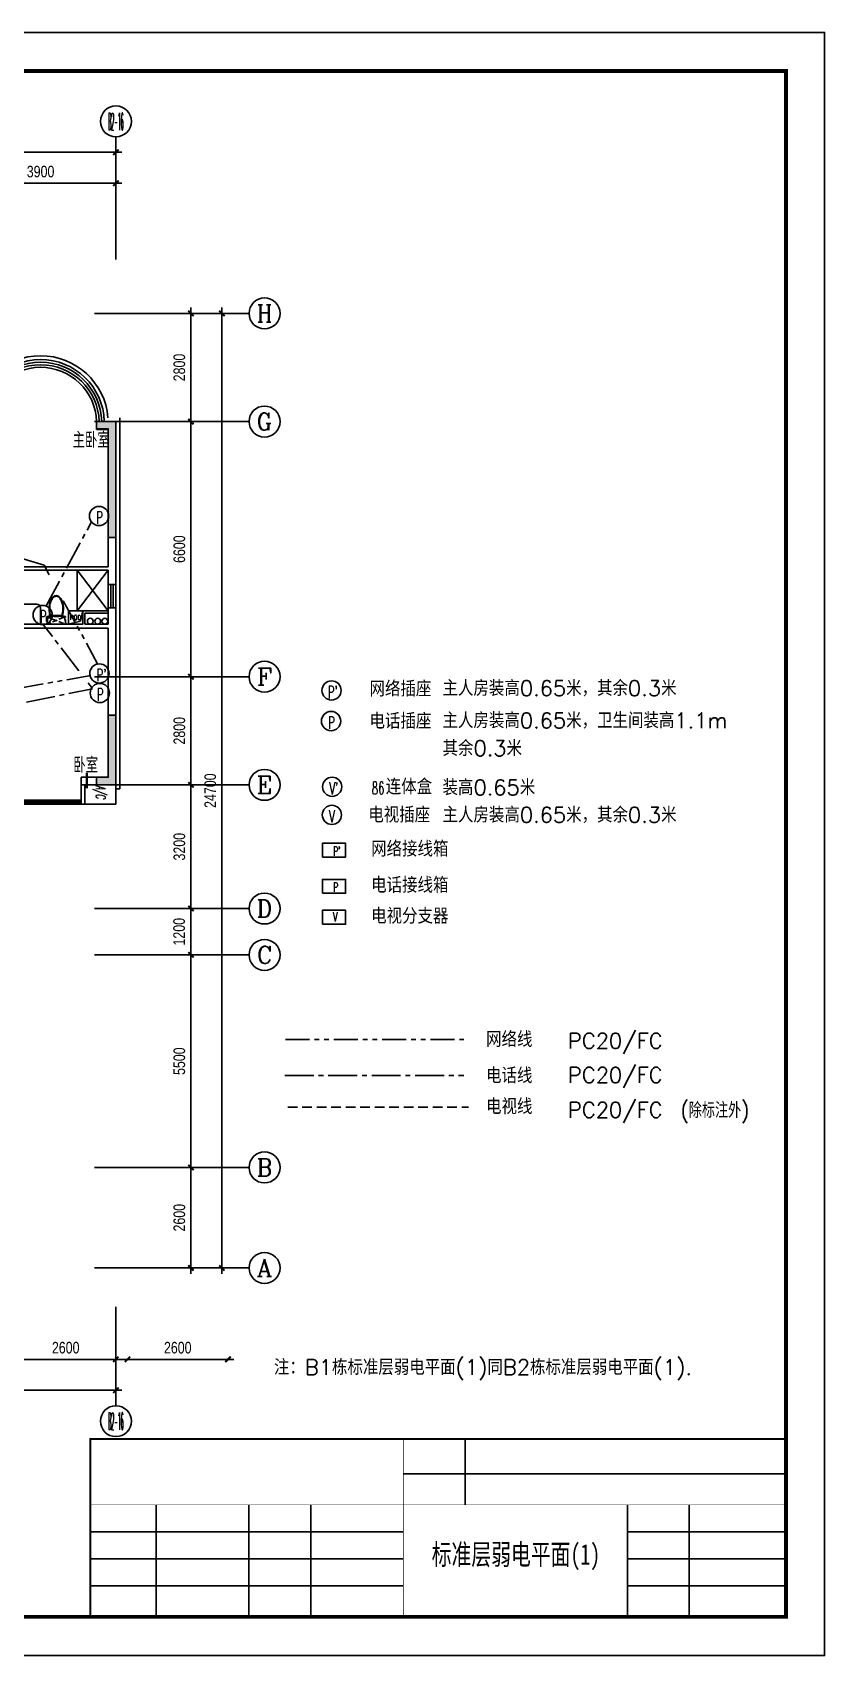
# Model space of a CAD drawing. Extents: x 193704 to 253004, y -154987 to -112987.
# Drawn here: x 232503 to 253004, y -154987 to -112987 of the extents above; entities that cross this region are included whole.
import ezdxf
from ezdxf.enums import TextEntityAlignment as Align

# ---------------------------------------------------------------- set-up
doc = ezdxf.new("R2010")
doc.units = 0
doc.header["$LTSCALE"] = 1000
doc.header["$MEASUREMENT"] = 0
for name, pattern in [('CENTER2', [1.125, 0.75, -0.125, 0.125, -0.125]), ('DASH', [0.35, 0.25, -0.1]), ('DASHED_50', [0.375, 0.25, -0.125]), ('PHANTOM2', [1.25, 0.625, -0.125, 0.125, -0.125, 0.125, -0.125])]:
    doc.linetypes.add(name, pattern=pattern)
doc.layers.get('0').update_dxf_attribs({"linetype": 'CONTINUOUS'})
doc.layers.get('DEFPOINTS').update_dxf_attribs({"linetype": 'CONTINUOUS'})
for name, color, linetype in [('AXIS', 7, 'CONTINUOUS'), ('AXIS_TEXT', 7, 'CONTINUOUS'), ('DIM', 7, 'CONTINUOUS'), ('DJ', 4, 'CONTINUOUS'), ('FRAME', 7, 'CONTINUOUS'), ('KT', 251, 'CONTINUOUS'), ('WALL', 7, 'CONTINUOUS'), ('WINDOW', 7, 'CONTINUOUS'), ('WIRE', 1, 'CONTINUOUS'), ('厨卫', 251, 'CONTINUOUS'), ('弱电线2', 2, 'CONTINUOUS'), ('文字', 7, 'CONTINUOUS'), ('柱', 252, 'CONTINUOUS'), ('热水器', 252, 'CONTINUOUS'), ('空调位', 7, 'CONTINUOUS'), ('管道', 6, 'CONTINUOUS')]:
    doc.layers.add(name, color=color, linetype=linetype)
doc.styles.add('_SIMPLEX', font='SIMPLEX.shx', dxfattribs={"width": 0.8})
doc.styles.add('COMPLEX', font='COMPLEX')
doc.styles.add('DIM_FONT', font='wcad.shx', dxfattribs={"width": 0.8})
doc.styles.add('HZ', font='SIMPLEX.shx', dxfattribs={"width": 0.75, "bigfont": 'hztxt.shx'})
doc.styles.add('HZTXT', font='romans.shx', dxfattribs={"width": 0.8, "bigfont": 'hztxt.shx'})
doc.styles.add('ITALICC', font='italicc.shx', dxfattribs={"width": 0.6})
doc.styles.add('文字说明', font='SimSun.ttf')
doc.dimstyles.new('AXIS', dxfattribs={"dimtxt": 300, "dimasz": 1, "dimexe": 250, "dimexo": 300, "dimgap": 150, "dimtad": 1, "dimdec": 0, "dimzin": 0, "dimdsep": 46, "dimtxsty": 'DIM_FONT', "dimblk": '_DIMX', "dimcen": 0.09, "dimdle": 150, "dimse1": 1, "dimse2": 1, "dimclrt": 7, "dimadec": 0, "dimazin": 0, "dimtfac": 1, "dimtdec": 0, "dimtix": 1, "dimtmove": 2, "dimatfit": 3, "dimldrblk": '_DIMX', "dimfxl": 0, "dimtolj": 1, "dimtzin": 0, "dimarcsym": 0})

# ---------------------------------------------------------------- blocks, each defined once
blk = doc.blocks.new('_DIMX')
blk.add_line((-150, 0), (150, 0))
at = {"const_width": 50}
blk.add_lwpolyline([(-70, -70), (70, 70)], dxfattribs=at)
blk = doc.blocks.new('*D31')
at = {"color": 0, "linetype": 'ByBlock'}
blk.add_line((88964, -118473), (124062, -118473), dxfattribs=at)
at = {"layer": 'DEFPOINTS', "color": 0, "linetype": 'ByBlock'}
for p in [(88963, -116313), (124063, -116313), (124063, -118473)]:
    blk.add_point(p, dxfattribs=at)
at = {"color": 0, "linetype": 'ByBlock', "rotation": 180}
blk.add_blockref('_DIMX', (88963, -118473), dxfattribs=at)
at = {"color": 0, "linetype": 'ByBlock'}
blk.add_blockref('_DIMX', (124063, -118473), dxfattribs=at)
at = {"color": 7, "linetype": 'ByBlock', "insert": (106513, -118168), "char_height": 300, "attachment_point": 5, "style": 'DIM_FONT'}
blk.add_mtext('\\A1;35100', dxfattribs=at)
blk = doc.blocks.new('*D30')
at = {"color": 0, "linetype": 'ByBlock'}
blk.add_line((88964, -86439), (124062, -86439), dxfattribs=at)
at = {"layer": 'DEFPOINTS', "color": 0, "linetype": 'ByBlock'}
for p in [(124063, -86439), (88963, -89217), (124063, -89217)]:
    blk.add_point(p, dxfattribs=at)
at = {"color": 0, "linetype": 'ByBlock', "rotation": 180}
blk.add_blockref('_DIMX', (88963, -86439), dxfattribs=at)
at = {"color": 0, "linetype": 'ByBlock'}
blk.add_blockref('_DIMX', (124063, -86439), dxfattribs=at)
at = {"color": 7, "linetype": 'ByBlock', "insert": (106513, -86134), "char_height": 300, "attachment_point": 5, "style": 'DIM_FONT'}
blk.add_mtext('\\A1;35100', dxfattribs=at)
blk = doc.blocks.new('_AXISO')
blk.add_circle((0, 0), 0.5)
at = {"layer": 'AXIS_TEXT', "style": 'COMPLEX', "width": 1.041667}
blk.add_attdef('A', text='', height=0.56, dxfattribs=at).set_placement((-0.25, -0.28), (0.25, -0.28), align=Align.FIT)
blk = doc.blocks.new('*D20')
at = {"color": 0, "linetype": 'ByBlock'}
blk.add_line((126005, -93409), (126005, -100007), dxfattribs=at)
at = {"layer": 'DEFPOINTS', "color": 0, "linetype": 'ByBlock'}
for p in [(123805, -93408), (123805, -100008), (126005, -100008)]:
    blk.add_point(p, dxfattribs=at)
at = {"color": 0, "linetype": 'ByBlock'}
for p, rotation in [((126005, -93408), 90), ((126005, -100008), 270)]:
    blk.add_blockref('_DIMX', p, dxfattribs=dict(at, rotation=rotation))
at = {"color": 7, "linetype": 'ByBlock', "insert": (125705, -96708), "char_height": 300, "attachment_point": 5, "rotation": 90, "style": 'DIM_FONT'}
blk.add_mtext('\\A1;6600', dxfattribs=at)
blk = doc.blocks.new('*D26')
at = {"color": 0, "linetype": 'ByBlock'}
blk.add_line((126805, -90609), (126805, -115307), dxfattribs=at)
at = {"layer": 'DEFPOINTS', "color": 0, "linetype": 'ByBlock'}
for p in [(123805, -90608), (123805, -115308), (126805, -115308)]:
    blk.add_point(p, dxfattribs=at)
at = {"color": 0, "linetype": 'ByBlock'}
for p, rotation in [((126805, -90608), 90), ((126805, -115308), 270)]:
    blk.add_blockref('_DIMX', p, dxfattribs=dict(at, rotation=rotation))
at = {"color": 7, "linetype": 'ByBlock', "insert": (126505, -102958), "char_height": 300, "attachment_point": 5, "rotation": 90, "style": 'DIM_FONT'}
blk.add_mtext('\\A1;24700', dxfattribs=at)
blk = doc.blocks.new('*D19')
at = {"color": 0, "linetype": 'ByBlock'}
blk.add_line((126005, -90609), (126005, -93407), dxfattribs=at)
at = {"layer": 'DEFPOINTS', "color": 0, "linetype": 'ByBlock'}
for p in [(123805, -90608), (123805, -93408), (126005, -93408)]:
    blk.add_point(p, dxfattribs=at)
at = {"color": 0, "linetype": 'ByBlock'}
for p, rotation in [((126005, -90608), 90), ((126005, -93408), 270)]:
    blk.add_blockref('_DIMX', p, dxfattribs=dict(at, rotation=rotation))
at = {"color": 7, "linetype": 'ByBlock', "insert": (125705, -92008), "char_height": 300, "attachment_point": 5, "rotation": 90, "style": 'DIM_FONT'}
blk.add_mtext('\\A1;2800', dxfattribs=at)
blk = doc.blocks.new('*D25')
at = {"color": 0, "linetype": 'ByBlock'}
blk.add_line((126005, -107209), (126005, -112707), dxfattribs=at)
at = {"layer": 'DEFPOINTS', "color": 0, "linetype": 'ByBlock'}
for p in [(123805, -107208), (123805, -112708), (126005, -112708)]:
    blk.add_point(p, dxfattribs=at)
at = {"color": 0, "linetype": 'ByBlock'}
for p, rotation in [((126005, -107208), 90), ((126005, -112708), 270)]:
    blk.add_blockref('_DIMX', p, dxfattribs=dict(at, rotation=rotation))
at = {"color": 7, "linetype": 'ByBlock', "insert": (125705, -109958), "char_height": 300, "attachment_point": 5, "rotation": 90, "style": 'DIM_FONT'}
blk.add_mtext('\\A1;5500', dxfattribs=at)
blk = doc.blocks.new('*D57')
at = {"color": 0, "linetype": 'ByBlock'}
blk.add_line((124364, -117673), (126962, -117673), dxfattribs=at)
at = {"layer": 'DEFPOINTS', "color": 0, "linetype": 'ByBlock'}
for p in [(124363, -116313), (126963, -116313), (126963, -117673)]:
    blk.add_point(p, dxfattribs=at)
at = {"color": 0, "linetype": 'ByBlock', "rotation": 180}
blk.add_blockref('_DIMX', (124363, -117673), dxfattribs=at)
at = {"color": 0, "linetype": 'ByBlock'}
blk.add_blockref('_DIMX', (126963, -117673), dxfattribs=at)
at = {"color": 7, "linetype": 'ByBlock', "insert": (125663, -117373), "char_height": 300, "attachment_point": 5, "style": 'DIM_FONT'}
blk.add_mtext('\\A1;2600', dxfattribs=at)
blk = doc.blocks.new('*D24')
at = {"color": 0, "linetype": 'ByBlock'}
blk.add_line((126005, -112709), (126005, -115307), dxfattribs=at)
at = {"layer": 'DEFPOINTS', "color": 0, "linetype": 'ByBlock'}
for p in [(123805, -112708), (123805, -115308), (126005, -115308)]:
    blk.add_point(p, dxfattribs=at)
at = {"color": 0, "linetype": 'ByBlock'}
for p, rotation in [((126005, -112708), 90), ((126005, -115308), 270)]:
    blk.add_blockref('_DIMX', p, dxfattribs=dict(at, rotation=rotation))
at = {"color": 7, "linetype": 'ByBlock', "insert": (125705, -114008), "char_height": 300, "attachment_point": 5, "rotation": 90, "style": 'DIM_FONT'}
blk.add_mtext('\\A1;2600', dxfattribs=at)
blk = doc.blocks.new('*D52')
at = {"color": 0, "linetype": 'ByBlock'}
blk.add_line((121464, -117673), (124062, -117673), dxfattribs=at)
at = {"layer": 'DEFPOINTS', "color": 0, "linetype": 'ByBlock'}
for p in [(121463, -116313), (124063, -116313), (124063, -117673)]:
    blk.add_point(p, dxfattribs=at)
at = {"color": 0, "linetype": 'ByBlock', "rotation": 180}
blk.add_blockref('_DIMX', (121463, -117673), dxfattribs=at)
at = {"color": 0, "linetype": 'ByBlock'}
blk.add_blockref('_DIMX', (124063, -117673), dxfattribs=at)
at = {"color": 7, "linetype": 'ByBlock', "insert": (122763, -117373), "char_height": 300, "attachment_point": 5, "style": 'DIM_FONT'}
blk.add_mtext('\\A1;2600', dxfattribs=at)
blk = doc.blocks.new('*D66')
at = {"color": 0, "linetype": 'ByBlock'}
blk.add_line((124062, -117673), (121464, -117673), dxfattribs=at)
at = {"layer": 'DEFPOINTS', "color": 0, "linetype": 'ByBlock'}
for p in [(121463, -116313), (124063, -116313), (121463, -117673)]:
    blk.add_point(p, dxfattribs=at)
at = {"color": 0, "linetype": 'ByBlock'}
for p, rotation in [((121463, -117673), 179.9999999999949), ((124063, -117673), 359.9999999999949)]:
    blk.add_blockref('_DIMX', p, dxfattribs=dict(at, rotation=rotation))
at = {"color": 7, "linetype": 'ByBlock', "insert": (122763, -117373), "char_height": 300, "attachment_point": 5, "style": 'DIM_FONT'}
blk.add_mtext('\\A1;2600', dxfattribs=at)
blk = doc.blocks.new('*D23')
at = {"color": 0, "linetype": 'ByBlock'}
blk.add_line((126005, -100009), (126005, -102807), dxfattribs=at)
at = {"layer": 'DEFPOINTS', "color": 0, "linetype": 'ByBlock'}
for p in [(123805, -100008), (123805, -102808), (126005, -102808)]:
    blk.add_point(p, dxfattribs=at)
at = {"color": 0, "linetype": 'ByBlock'}
for p, rotation in [((126005, -100008), 90), ((126005, -102808), 270)]:
    blk.add_blockref('_DIMX', p, dxfattribs=dict(at, rotation=rotation))
at = {"color": 7, "linetype": 'ByBlock', "insert": (125705, -101408), "char_height": 300, "attachment_point": 5, "rotation": 90, "style": 'DIM_FONT'}
blk.add_mtext('\\A1;2800', dxfattribs=at)
blk = doc.blocks.new('*D21')
at = {"color": 0, "linetype": 'ByBlock'}
blk.add_line((126005, -102809), (126005, -106007), dxfattribs=at)
at = {"layer": 'DEFPOINTS', "color": 0, "linetype": 'ByBlock'}
for p in [(123805, -102808), (123805, -106008), (126005, -106008)]:
    blk.add_point(p, dxfattribs=at)
at = {"color": 0, "linetype": 'ByBlock'}
for p, rotation in [((126005, -102808), 90), ((126005, -106008), 270)]:
    blk.add_blockref('_DIMX', p, dxfattribs=dict(at, rotation=rotation))
at = {"color": 7, "linetype": 'ByBlock', "insert": (125705, -104408), "char_height": 300, "attachment_point": 5, "rotation": 90, "style": 'DIM_FONT'}
blk.add_mtext('\\A1;3200', dxfattribs=at)
blk = doc.blocks.new('*D22')
at = {"color": 0, "linetype": 'ByBlock'}
blk.add_line((126005, -106009), (126005, -107207), dxfattribs=at)
at = {"layer": 'DEFPOINTS', "color": 0, "linetype": 'ByBlock'}
for p in [(123805, -106008), (123805, -107208), (126005, -107208)]:
    blk.add_point(p, dxfattribs=at)
at = {"color": 0, "linetype": 'ByBlock'}
for p, rotation in [((126005, -106008), 90), ((126005, -107208), 270)]:
    blk.add_blockref('_DIMX', p, dxfattribs=dict(at, rotation=rotation))
at = {"color": 7, "linetype": 'ByBlock', "insert": (125700, -106608), "char_height": 300, "attachment_point": 5, "rotation": 90, "style": 'DIM_FONT'}
blk.add_mtext('\\A1;1200', dxfattribs=at)
blk = doc.blocks.new('A')
at = {"layer": '厨卫'}
blk.add_lwpolyline([(-370, 0), (-59, 85), (0, 350)], dxfattribs=at)
blk.add_lwpolyline([(-370, 0), (0, 0), (0, 350), (-370, 350)], close=True, dxfattribs=at)
at = {"layer": '厨卫', "style": 'HZTXT', "width": 0.8}
blk.add_text('PQD', height=120, dxfattribs=at).set_placement((-333, 118))
blk = doc.blocks.new('WC2')
for points in [[(211, 207, 0.354037), (207, 212), (24, 251, 0.477064), (0, 231), (0, -231, 0.477064), (12, -241), (207, -200, 0.354037), (211, -195)], [(218, 163), (218, -150, 0.033558), (269, -165, 0.056391), (405, -181, 0.056391), (541, -165, 0.070142), (644, -126, 0.106098), (721, -59, 0.162033), (743, 6, 0.162033), (721, 71, 0.106098), (644, 138, 0.070142), (541, 178, 0.056391), (405, 193, 0.056391), (269, 178, 0.033558)], [(232, 150), (232, -138, 0.027675), (273, -149, 0.056391), (405, -164, 0.056391), (537, -149, 0.070142), (636, -112, 0.106098), (708, -49, 0.162033), (726, 6, 0.162033), (708, 61, 0.106098), (636, 124, 0.070142), (537, 162, 0.056391), (405, 177, 0.056391), (273, 162, 0.027675)]]:
    blk.add_lwpolyline(points, format="xyb", close=True)
blk = doc.blocks.new('RSQ')
at = {"layer": '热水器', "linetype": 'DASH', "ltscale": 0.5}
for p, q in [((-250, 0), (250, -200)), ((-250, -200), (250, 0))]:
    blk.add_line(p, q, dxfattribs=at)
blk.add_lwpolyline([(250, 0), (-250, 0), (-250, -200), (250, -200)], close=True, dxfattribs=at)
blk = doc.blocks.new('*D56')
at = {"color": 0, "linetype": 'ByBlock'}
blk.add_line((120164, -87239), (124062, -87239), dxfattribs=at)
at = {"layer": 'DEFPOINTS', "color": 0, "linetype": 'ByBlock'}
for p in [(124063, -87239), (120163, -89217), (124063, -89217)]:
    blk.add_point(p, dxfattribs=at)
at = {"color": 0, "linetype": 'ByBlock', "rotation": 180}
blk.add_blockref('_DIMX', (120163, -87239), dxfattribs=at)
at = {"color": 0, "linetype": 'ByBlock'}
blk.add_blockref('_DIMX', (124063, -87239), dxfattribs=at)
at = {"color": 7, "linetype": 'ByBlock', "insert": (122113, -86939), "char_height": 300, "attachment_point": 5, "style": 'DIM_FONT'}
blk.add_mtext('\\A1;3900', dxfattribs=at)
blk = doc.blocks.new('网络')
at = {"layer": 'DJ'}
blk.add_circle((-440, 160), 311, dxfattribs=at)
at = {"layer": 'DJ', "style": '_SIMPLEX', "width": 0.6}
blk.add_text("P'", height=400, dxfattribs=at).set_placement((-563, -96))
blk = doc.blocks.new('A$C35634B33')
at = {"layer": 'DIM', "color": 4, "style": 'HZ', "width": 0.85}
blk.add_text('(除标注外)', height=400, dxfattribs=at).set_placement((0, 133))
blk = doc.blocks.new('A$C3FB670F6')
at = {"layer": 'WIRE', "linetype": 'PHANTOM2'}
blk.add_blockref('A$C35634B33', (0, 0), dxfattribs=at)

msp = doc.modelspace()

# ---------------------------------------------------------------- hatches: boundary and pattern name
at = {"layer": '柱'}
h = msp.add_hatch(color=256, dxfattribs=at)
h.paths.add_polyline_path([(215762.9, -134057), (215762.9, -133857), (216462.9, -133857), (216462.9, -136257), (215662.9, -136257), (215662.9, -136057), (216262.9, -136057), (216262.9, -134057)])
h.paths.add_polyline_path([(202662.9, -136857.1), (202162.9, -136857.1), (202162.9, -138457.1), (202362.9, -138457.1), (202362.9, -137057.1), (202662.9, -137057.1)])
h.paths.add_polyline_path([(202162.9, -140357), (202362.9, -140357), (202362.9, -142157), (202812.9, -142157), (202812.9, -142357), (202162.9, -142357)])
h.paths.add_polyline_path([(199562.9, -130657), (199762.9, -130657), (199762.9, -132257), (200062.9, -132257), (200062.9, -132457), (199562.9, -132457)])
h.paths.add_polyline_path([(200062.9, -123057), (199562.9, -123057), (199562.9, -126057), (199762.9, -126057), (199762.9, -123257), (200062.9, -123257)])
h.paths.add_polyline_path([(205362.9, -142157), (205362.9, -142357), (206762.9, -142357), (206762.9, -142157), (206062.9, -142157), (206062.9, -141357), (205862.9, -141357), (205862.9, -142157)])
h.paths.add_polyline_path([(206162.9, -135657), (206662.9, -135657), (206662.9, -137647), (206462.9, -137647), (206462.9, -135857), (206162.9, -135857)])
h.paths.add_polyline_path([(211362.9, -141257), (211562.9, -141257), (211562.9, -142857), (211362.9, -142857)])
h.paths.add_polyline_path([(215662.9, -140857), (215862.9, -140857), (215862.9, -142857), (215662.9, -142857)])
h.paths.add_polyline_path([(211562.9, -135657.1), (211562.9, -135857.1), (209562.9, -135857.1), (209562.9, -135657.1)])
h.paths.add_polyline_path([(214662.9, -134057), (214662.9, -133857), (213962.9, -133857), (213962.9, -136257), (214762.9, -136257), (214762.9, -136057), (214162.9, -136057), (214162.9, -134057)])
h.paths.add_polyline_path([(214162.9, -134057), (214162.9, -136057)], flags=16)
h.paths.add_polyline_path([(207362.9, -129657), (207362.9, -129457), (209662.9, -129457), (209662.9, -129657)])
h.paths.add_polyline_path([(203362.9, -129707), (203362.9, -129457), (204762.9, -129457), (204762.9, -129707)])
h.paths.add_polyline_path([(205862.9, -132457), (205862.9, -132257), (207862.9, -132257), (207862.9, -132457)])
h.paths.add_polyline_path([(202962.9, -123057), (203662.9, -123057), (203662.9, -124357), (203662.9, -124557), (203462.9, -124557), (203462.9, -123257), (202962.9, -123257)])
h.paths.add_polyline_path([(215662.9, -128657), (215862.9, -128657), (215862.9, -129657), (214562.9, -129657), (214562.9, -129457), (215662.9, -129457)])
h.paths.add_polyline_path([(209462.9, -125657), (209662.9, -125657), (209662.9, -121657), (209462.9, -121657)])
h.paths.add_polyline_path([(215662.9, -125057), (215862.9, -125057), (215862.9, -121657), (215662.9, -121657)])
h.paths.add_polyline_path([(230862.9, -129707), (230862.9, -129457), (229462.9, -129457), (229462.9, -129707)])
h.paths.add_polyline_path([(222662.9, -135657.1), (222662.9, -135857.1), (224662.9, -135857.1), (224662.9, -135657.1)])
h.paths.add_polyline_path([(218562.9, -140857), (218362.9, -140857), (218362.9, -142857), (218562.9, -142857)])
h.paths.add_polyline_path([(222862.9, -141257), (222662.9, -141257), (222662.9, -142857), (222862.9, -142857)])
h.paths.add_polyline_path([(219562.9, -134057), (219562.9, -133857), (220262.9, -133857), (220262.9, -136257), (219462.9, -136257), (219462.9, -136057), (220062.9, -136057), (220062.9, -134057)])
h.paths.add_polyline_path([(218462.9, -134057), (218462.9, -133857), (217762.9, -133857), (217762.9, -136257), (218562.9, -136257), (218562.9, -136057), (217962.9, -136057), (217962.9, -134057)])
h.paths.add_polyline_path([(220062.9, -134057), (220062.9, -136057)], flags=16)
h.paths.add_polyline_path([(228862.9, -142157), (228862.9, -142357), (227462.9, -142357), (227462.9, -142157), (228162.9, -142157), (228162.9, -141357), (228362.9, -141357), (228362.9, -142157)])
h.paths.add_polyline_path([(228062.9, -135657), (227562.9, -135657), (227562.9, -137647), (227762.9, -137647), (227762.9, -135857), (228062.9, -135857)])
h.paths.add_polyline_path([(218562.9, -128657), (218362.9, -128657), (218362.9, -129657), (219662.9, -129657), (219662.9, -129457), (218562.9, -129457)])
h.paths.add_polyline_path([(218562.9, -125057), (218362.9, -125057), (218362.9, -121657), (218562.9, -121657)])
h.paths.add_polyline_path([(226862.9, -129657), (226862.9, -129457), (224562.9, -129457), (224562.9, -129657)])
h.paths.add_polyline_path([(228362.9, -132457), (228362.9, -132257), (226362.9, -132257), (226362.9, -132457)])
h.paths.add_polyline_path([(224762.9, -125657), (224562.9, -125657), (224562.9, -121657), (224762.9, -121657)])
h.paths.add_polyline_path([(232062.9, -140357), (231862.9, -140357), (231862.9, -142157), (231412.9, -142157), (231412.9, -142357), (232062.9, -142357)])
h.paths.add_polyline_path([(231562.9, -136857.1), (232062.9, -136857.1), (232062.9, -138457.1), (231862.9, -138457.1), (231862.9, -137057.1), (231562.9, -137057.1)])
h.paths.add_polyline_path([(234662.9, -130657), (234462.9, -130657), (234462.9, -132257), (234162.9, -132257), (234162.9, -132457), (234662.9, -132457)])
h.paths.add_polyline_path([(231262.9, -123057), (230562.9, -123057), (230562.9, -124357), (230562.9, -124557), (230762.9, -124557), (230762.9, -123257), (231262.9, -123257)])
h.paths.add_polyline_path([(234162.9, -123057), (234662.9, -123057), (234662.9, -126057), (234462.9, -126057), (234462.9, -123257), (234162.9, -123257)])

# ---------------------------------------------------------------- linework, layer by layer
for p, q in [((234462.9, -127872), (234462.9, -127272)), ((234529.6, -127272), (234529.6, -127872)), ((234596.2, -127272), (234596.2, -127872)), ((234662.9, -127872), (234662.9, -127272)), ((233762.9, -132856.6), (231962.9, -132856.6)), ((231962.9, -132890), (233762.9, -132890)), ((231962.9, -132923.3), (233762.9, -132923.3)), ((233762.9, -132956.6), (231962.9, -132956.6))]:
    msp.add_line(p, q)
at = {"layer": 'AXIS'}
for p, q in [((234662.9, -115688.5), (234662.9, -118866)), ((238109.9, -120257), (234109.9, -120257)), ((238109.9, -123057), (234109.9, -123057)), ((238109.9, -129657), (234109.9, -129657)), ((238109.9, -132457), (234109.9, -132457)), ((238109.9, -135657), (234109.9, -135657)), ((238109.9, -136857), (234109.9, -136857)), ((238109.9, -142357), (234109.9, -142357)), ((238109.9, -144957), (234109.9, -144957)), ((234662.9, -148522.6), (234662.9, -145961.9))]:
    msp.add_line(p, q, dxfattribs=at)
at = {"layer": 'DJ'}
for points in [[(240009, -134325.7), (240609, -134325.7), (240609, -133965.7), (240009, -133965.7)], [(240009, -135262.5), (240609, -135262.5), (240609, -134902.5), (240009, -134902.5)], [(240009, -136062.5), (240609, -136062.5), (240609, -135702.5), (240009, -135702.5)]]:
    msp.add_lwpolyline(points, close=True, dxfattribs=at)
for centre in [(234226.4, -125499.9), (232767, -128060.5), (234235.4, -129573.1), (234246.1, -130078.7), (240231.6, -130806.2), (240260.5, -132506.2), (240252.5, -133233.6)]:
    msp.add_circle(centre, 248.7, dxfattribs=at)
at = {"layer": 'FRAME', "color": 7, "linetype": 'ByBlock'}
for p, q in [((243703.8, -151086.6), (243703.8, -149386.6)), ((235703.8, -153986.6), (235703.8, -151086.6)), ((238103.8, -153986.6), (238103.8, -151086.6)), ((239703.8, -153986.6), (239703.8, -151086.6)), ((247903.8, -153986.6), (247903.8, -151086.6)), ((249503.8, -153986.6), (249503.8, -151086.6)), ((234004, -151786.6), (242103.8, -151786.6)), ((247903.8, -151786.6), (252003.8, -151786.6)), ((234004, -152486.6), (242103.8, -152486.6)), ((247903.8, -152486.6), (252003.8, -152486.6)), ((234004, -153186.6), (242103.8, -153186.6)), ((247903.8, -153186.6), (252003.8, -153186.6))]:
    msp.add_line(p, q, dxfattribs=at)
at = {"layer": 'FRAME', "color": 7, "linetype": 'Continuous'}
msp.add_line((242103.8, -150286.6), (252003.8, -150286.6), dxfattribs=at)
at = {"layer": 'FRAME', "color": 7, "linetype": 'ByBlock'}
msp.add_lwpolyline([(193703.8, -112987), (253003.8, -112987), (253003.8, -154987), (193703.8, -154987)], close=True, dxfattribs=at)
at = {"layer": 'FRAME', "color": 7, "linetype": 'ByBlock', "const_width": 100}
msp.add_lwpolyline([(196203.8, -153986.6), (252003.8, -153986.6), (252003.8, -113986.5), (196203.8, -113986.5)], close=True, dxfattribs=at)
at = {"layer": 'FRAME', "color": 7, "linetype": 'ByBlock'}
for points, const_width in [([(234004, -153986.6), (234004, -149386.6), (252003.8, -149386.6)], 50), ([(242103.8, -153986.6), (242103.8, -149386.6)], 15), ([(234004, -151086.6), (252003.8, -151086.6)], 15)]:
    msp.add_lwpolyline(points, dxfattribs=dict(at, const_width=const_width))
at = {"layer": 'KT', "const_width": 60}
msp.add_lwpolyline([(233912.9, -132144.7), (233912.9, -132544.7)], dxfattribs=at)
at = {"layer": 'WALL'}
for p, q in [((234162.9, -123246), (234162.9, -123056)), ((234662.9, -127272), (234662.9, -123056)), ((234162.9, -123246), (234472.9, -123246)), ((234462.9, -123246), (234462.9, -126812)), ((231762.9, -126812), (234462.9, -126812)), ((231862.9, -126902), (234462.9, -126902)), ((234462.9, -127272), (234462.9, -126902)), ((234462.9, -127272), (234662.9, -127272)), ((233802.9, -127952), (234462.9, -127952)), ((233802.9, -127952), (233802.9, -128302)), ((233862.9, -128012), (234462.9, -128012)), ((233862.9, -128302), (233862.9, -128012)), ((234462.9, -128302), (234462.9, -127872)), ((234462.9, -127872), (234662.9, -127872)), ((234662.9, -132457), (234662.9, -127872)), ((231862.9, -128302), (233802.9, -128302)), ((231962.9, -128402), (234462.9, -128402)), ((233862.9, -128302), (234462.9, -128302)), ((234462.9, -128402), (234462.9, -132267)), ((233762.9, -132257), (234472.9, -132257)), ((233762.9, -132257), (233762.9, -132457)), ((233762.9, -132956.6), (233762.9, -132456.6)), ((233762.9, -132457), (234662.9, -132457)), ((233762.9, -132457), (234662.9, -132457)), ((233862.9, -132956.6), (233862.9, -132457)), ((233762.9, -132956.6), (233762.9, -132856.6)), ((233862.9, -132956.6), (233762.9, -132956.6))]:
    msp.add_line(p, q, dxfattribs=at)
at = {"layer": 'WINDOW', "color": 8}
for q in [(234762.9, -122956), (234662.9, -132557)]:
    msp.add_line((234762.9, -132557), q, dxfattribs=at)
msp.add_arc((232712.9, -123102.4), 1750.7, 4.79889, 175.2353, dxfattribs=at)
at = {"layer": 'WINDOW'}
for radius in [1650.7, 1584, 1517.4, 1450.7]:
    msp.add_arc((232712.9, -123102.4), radius, 1.83536, 178.20578, dxfattribs=at)
at = {"layer": '厨卫'}
for p, q in [((234462.9, -126902), (233662.9, -127950.9)), ((233662.9, -126902), (234462.9, -127950.9)), ((233662.9, -127950.9), (233662.9, -126902)), ((231872.9, -127781.2), (232612.9, -127781.2)), ((232712.9, -127881.2), (232712.9, -128302)), ((233662.9, -127932), (233662.9, -127952)), ((234463.8, -127952), (233663.8, -127952))]:
    msp.add_line(p, q, dxfattribs=at)
msp.add_arc((232612.9, -127881.2), 100, 0, 90, dxfattribs=at)
at = {"layer": '弱电线2', "linetype": 'CENTER2'}
for p, q in [((232845.3, -127842.5), (234039.5, -125633.1)), ((233706.1, -129505.8), (232771.8, -128298.7)), ((232344.9, -130317.6), (234057.7, -129968.8)), ((234052, -129952.8), (233943.5, -129812.5)), ((239032.8, -139981.1), (243669.9, -139981.1))]:
    msp.add_line(p, q, dxfattribs=at)
at = {"layer": '弱电线2', "linetype": 'PHANTOM2'}
for p, q in [((232802.4, -126774.4), (231097.7, -126254.5)), ((232936.7, -127021.4), (232802.4, -126774.4)), ((234196.7, -129338.3), (233245.2, -127588.6)), ((232165.1, -129951.7), (234020.6, -129628.3)), ((239052.7, -139047.2), (243669.9, -139047.2))]:
    msp.add_line(p, q, dxfattribs=at)
at = {"layer": '弱电线2', "linetype": 'DASHED_50'}
msp.add_line((239112.4, -140795.7), (243789.3, -140795.7), dxfattribs=at)
at = {"layer": '柱', "flags": 128}
for points in [[(234162.9, -123057), (234662.9, -123057), (234662.9, -126057), (234462.9, -126057), (234462.9, -123257), (234162.9, -123257), (234162.9, -123057)], [(234662.9, -130657), (234462.9, -130657), (234462.9, -132257), (234162.9, -132257), (234162.9, -132457), (234662.9, -132457), (234662.9, -130657)]]:
    msp.add_lwpolyline(points, dxfattribs=at)
at = {"layer": '空调位'}
for p, q in [((233762.9, -132856.6), (233762.9, -132463.6)), ((234662.9, -132856.6), (234662.9, -132463.6)), ((234662.9, -132956.6), (234662.9, -132463.6)), ((234662.9, -132956.6), (233862.9, -132956.6))]:
    msp.add_line(p, q, dxfattribs=at)
at = {"layer": '管道'}
for centre in [(234000.6, -128221.9), (234192.6, -128221.9), (234375.4, -128221.9)]:
    msp.add_circle(centre, 75, dxfattribs=at)

# ---------------------------------------------------------------- block references
at = {"layer": 'AXIS'}
ref = msp.add_blockref('_AXISO', (234662.9, -115288.5), dxfattribs=dict(at, xscale=-800, yscale=800, zscale=800, rotation=180))
ref.add_attrib('A', 'B2-16', dxfattribs={"layer": 'AXIS_TEXT', "height": 448, "style": 'COMPLEX', "width": 0.193299}).set_placement((234462.9, -115512.5), (234862.9, -115512.5), align=Align.FIT)
ref = msp.add_blockref('_AXISO', (238509.9, -120257), dxfattribs=dict(at, xscale=-800, yscale=800, zscale=800))
ref.add_attrib('A', 'H', dxfattribs={"layer": 'AXIS_TEXT', "height": 448, "style": 'COMPLEX', "width": 0.9375}).set_placement((238309.9, -120481), (238709.9, -120481), align=Align.FIT)
ref = msp.add_blockref('_AXISO', (238509.9, -123056), dxfattribs=dict(at, xscale=-800, yscale=800, zscale=800))
ref.add_attrib('A', 'G', dxfattribs={"layer": 'AXIS_TEXT', "height": 448, "style": 'COMPLEX', "width": 1.041667}).set_placement((238309.9, -123280), (238709.9, -123280), align=Align.FIT)
ref = msp.add_blockref('_AXISO', (238509.9, -129657), dxfattribs=dict(at, xscale=-800, yscale=800, zscale=800))
ref.add_attrib('A', 'F', dxfattribs={"layer": 'AXIS_TEXT', "height": 448, "style": 'COMPLEX', "width": 1.171875}).set_placement((238309.9, -129881), (238709.9, -129881), align=Align.FIT)
ref = msp.add_blockref('_AXISO', (238509.9, -132457), dxfattribs=dict(at, xscale=-800, yscale=800, zscale=800))
ref.add_attrib('A', 'E', dxfattribs={"layer": 'AXIS_TEXT', "height": 448, "style": 'COMPLEX', "width": 1.171875}).set_placement((238309.9, -132681), (238709.9, -132681), align=Align.FIT)
ref = msp.add_blockref('_AXISO', (238509.9, -135657), dxfattribs=dict(at, xscale=-800, yscale=800, zscale=800))
ref.add_attrib('A', 'D', dxfattribs={"layer": 'AXIS_TEXT', "height": 448, "style": 'COMPLEX', "width": 1.102941}).set_placement((238309.9, -135881), (238709.9, -135881), align=Align.FIT)
ref = msp.add_blockref('_AXISO', (238509.9, -136857), dxfattribs=dict(at, xscale=-800, yscale=800, zscale=800))
ref.add_attrib('A', 'C', dxfattribs={"layer": 'AXIS_TEXT', "height": 448, "style": 'COMPLEX', "width": 1.25}).set_placement((238309.9, -137081), (238709.9, -137081), align=Align.FIT)
ref = msp.add_blockref('_AXISO', (238509.9, -142357), dxfattribs=dict(at, xscale=-800, yscale=800, zscale=800))
ref.add_attrib('A', 'B', dxfattribs={"layer": 'AXIS_TEXT', "height": 448, "style": 'COMPLEX', "width": 1.102941}).set_placement((238309.9, -142581), (238709.9, -142581), align=Align.FIT)
ref = msp.add_blockref('_AXISO', (238509.9, -144957), dxfattribs=dict(at, xscale=-800, yscale=800, zscale=800))
ref.add_attrib('A', 'A', dxfattribs={"layer": 'AXIS_TEXT', "height": 448, "style": 'COMPLEX', "width": 1.041667}).set_placement((238309.9, -145181), (238709.9, -145181), align=Align.FIT)
ref = msp.add_blockref('_AXISO', (234662.9, -148922.6), dxfattribs=dict(at, xscale=800, yscale=800, zscale=800))
ref.add_attrib('A', 'B2-16', dxfattribs={"layer": 'AXIS_TEXT', "height": 448, "style": 'COMPLEX', "width": 0.193299}).set_placement((234462.9, -149146.6), (234862.9, -149146.6), align=Align.FIT)
at = {"layer": 'WINDOW'}
msp.add_blockref('A', (233802.9, -128302), dxfattribs=at)
at = {"layer": 'WIRE', "xscale": 0.8, "yscale": 0.8, "zscale": 0.8}
msp.add_blockref('网络', (240595.9, -130141.2), dxfattribs=at)
at = {"layer": 'WIRE', "linetype": 'PHANTOM2'}
msp.add_blockref('A$C3FB670F6', (249284.5, -141208.4), dxfattribs=at)
at = {"layer": '厨卫', "xscale": -1, "rotation": 270}
msp.add_blockref('WC2', (233112.3, -128302), dxfattribs=at)
at = {"layer": '热水器'}
msp.add_blockref('RSQ', (233112.3, -128102), dxfattribs=at)

# ---------------------------------------------------------------- texts
at = {"layer": 'DJ', "style": '_SIMPLEX', "width": 0.6}
for s, height, p in [('P', 320, (234151.5, -125699.6)), ('P', 320, (232692, -128260.2)), ("P'", 320, (234160.4, -129772.8)), ('P', 320, (234171.1, -130278.5)), ('P', 320, (240156.6, -131006)), ("V'", 320, (240185.6, -132705.9)), ('86', 320, (241284.1, -132701)), ('V', 320, (240177.6, -133433.3)), ("P'", 240, (240283.8, -134294.9)), ('P', 240, (240283.8, -135224.7)), ('V', 240, (240283.8, -135988.6))]:
    msp.add_text(s, height=height, dxfattribs=at).set_placement(p)
at = {"layer": 'DJ', "style": 'HZ'}
for s, p in [('网络插座', (241226.4, -130172.2)), ('主人房装高0.65米，其余0.3米', (243117, -130156.5)), ('电话插座', (241226.4, -131006.9)), ('主人房装高0.65米，卫生间装高1.1m', (243117, -130991.2)), ('其余0.3米', (243117, -131711.1)), ('连体盒', (241647.4, -132706.9)), ('装高0.65米', (243117, -132723.9)), ('电视插座', (241196.1, -133434.3)), ('主人房装高0.65米，其余0.3米', (243117, -133434.3)), ('网络接线箱', (241269, -134314.5)), ('电话接线箱', (241269, -135251.2)), ('电视分支器', (241269, -136051.2)), ('网络线', (244243.6, -139242.2)), ('PC20/FC', (246361.9, -139279.9)), ('电话线', (244243.6, -140179)), ('PC20/FC', (246361.9, -140164.9)), ('电视线', (244243.6, -140979)), ('PC20/FC', (246361.9, -141068.7)), ('注：B1栋标准层弱电平面(1)同B2栋标准层弱电平面(1).', (238752.8, -147726.6))]:
    msp.add_text(s, height=400, dxfattribs=at).set_placement(p)
at = {"layer": '文字'}
for s, height, style, width, p in [('主卧室', 400, 'HZTXT', 0.8, (233543.1, -123735.7)), ('卧室', 400, 'HZTXT', 0.8, (233560.7, -132146.3)), ('标准层弱电平面(1)', 537.6, '文字说明', 0.7, (242835, -152637.9))]:
    msp.add_text(s, height=height, dxfattribs=dict(at, style=style, width=width)).set_placement(p)
at = {"layer": '空调位', "style": 'ITALICC', "width": 0.5}
msp.add_text('A/C', height=250, rotation=270, dxfattribs=at).set_placement((234146.9, -132480.3))

# ---------------------------------------------------------------- dimensions: what is measured, and where the dimension line sits
at = {"layer": 'AXIS'}
for p1, p2, distance, picture, middle in [((199562.9, -118866), (234662.9, -118866), 2777.5, '*D30', (217112.9, -115782.9)), ((234405.7, -120257), (234405.7, -144957), 3000, '*D26', (237105.7, -132607)), ((234405.7, -120257), (234405.7, -123057), 2200, '*D19', (236305.7, -121657)), ((199562.9, -145961.9), (234662.9, -145961.9), -2160.7, '*D31', (217112.9, -147817)), ((234662.9, -145961.9), (232062.9, -145961.9), 1360.7, '*D66', (233362.9, -147022.6)), ((234962.9, -145961.9), (237562.9, -145961.9), -1360.7, '*D57', (236262.9, -147022.6))]:
    dim = msp.add_aligned_dim(p1=p1, p2=p2, distance=distance, dimstyle='AXIS', dxfattribs=at)
    dim.commit()
    dim.dimension.update_dxf_attribs({"geometry": picture, "text_midpoint": middle, "insert": (110600.3, -29649.2)})
for base, p1, p2, angle, picture, middle in [((234662.9, -116888.5), (230762.9, -118866), (234662.9, -118866), 180, '*D56', (232712.9, -116588.5)), ((236605.7, -129657), (234405.7, -123057), (234405.7, -129657), 270, '*D20', (236305.7, -126357)), ((236605.7, -132457), (234405.7, -129657), (234405.7, -132457), 270, '*D23', (236305.7, -131057)), ((236605.7, -135657), (234405.7, -132457), (234405.7, -135657), 270, '*D21', (236305.7, -134057)), ((236605.7, -136857), (234405.7, -135657), (234405.7, -136857), 270, '*D22', (236300.2, -136257)), ((236605.7, -142357), (234405.7, -136857), (234405.7, -142357), 270, '*D25', (236305.7, -139607)), ((236605.7, -144957), (234405.7, -142357), (234405.7, -144957), 270, '*D24', (236305.7, -143657))]:
    dim = msp.add_linear_dim(base=base, p1=p1, p2=p2, angle=angle, dimstyle='AXIS', override={"dimse1": 1}, dxfattribs=at)
    dim.commit()
    dim.dimension.update_dxf_attribs({"geometry": picture, "text_midpoint": middle, "insert": (110600.3, -29649.2)})
dim = msp.add_linear_dim(base=(234662.9, -147322.6), p1=(232062.9, -145961.9), p2=(234662.9, -145961.9), dimstyle='AXIS', override={"dimse1": 1}, dxfattribs=at)
dim.commit()
dim.dimension.update_dxf_attribs({"geometry": '*D52', "text_midpoint": (233362.9, -147022.6), "insert": (110600.3, -29649.2)})

doc.saveas('drawing.dxf')
